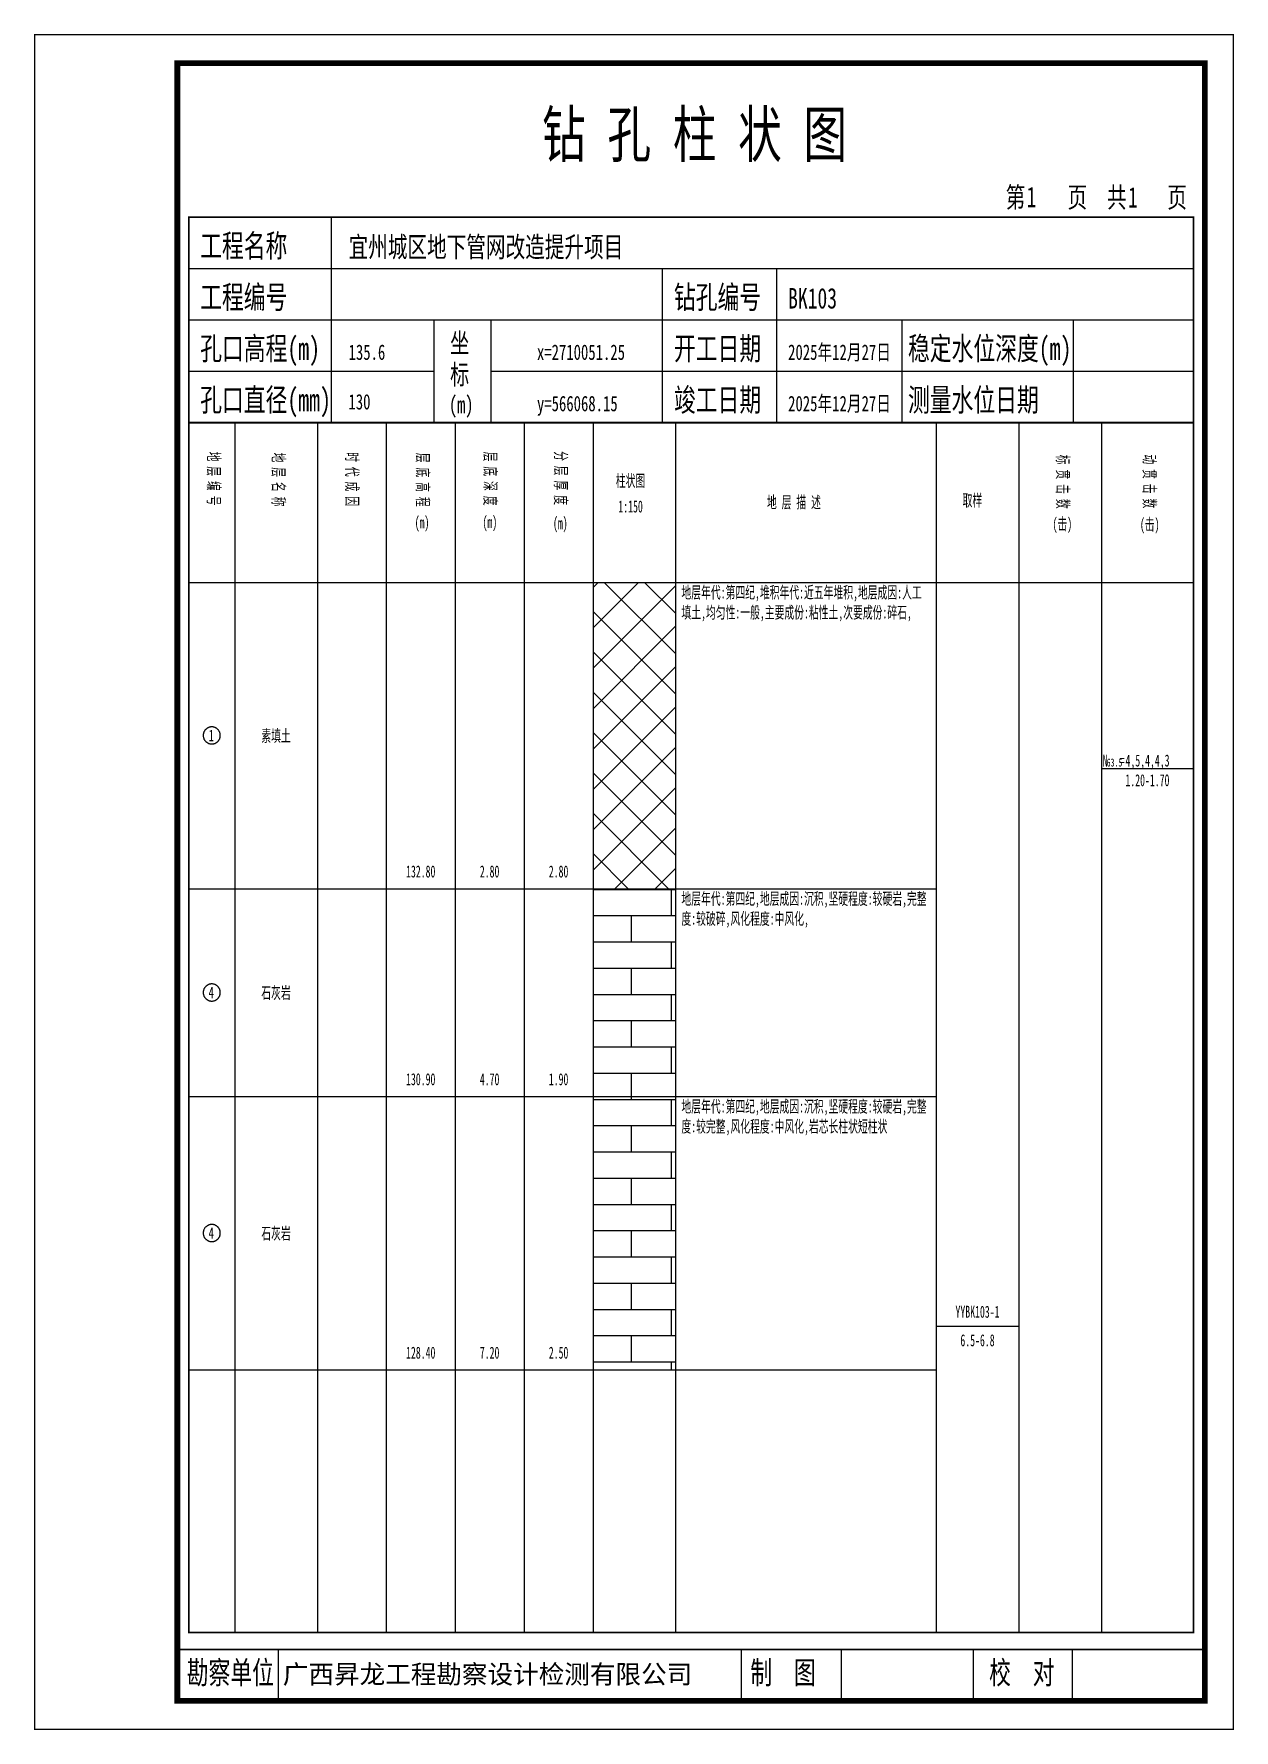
# Model space of a CAD drawing. Header units: millimetres. Extents: x 0 to 2711117, y 0 to 567555.
# Drawn here: x 1113.3 to 1323.6, y -0.1 to 297.1 of the extents above; entities that cross this region are included whole.
import ezdxf
from ezdxf.enums import TextEntityAlignment as Align

# ---------------------------------------------------------------- set-up
doc = ezdxf.new("R2010")
doc.units = ezdxf.units.MM
doc.layers.add('GICAD_POU_TEXTS', color=7, linetype='Continuous')
doc.layers.add('勘察点图例', color=7, linetype='Continuous')
doc.styles.add('HEAD_FONT', font='simfang.ttf', dxfattribs={"width": 0.6})
doc.styles.add('HEAD_FONT2', font='simfang.ttf', dxfattribs={"width": 0.6})
doc.styles.add('HT', font='simhei.ttf')
doc.styles.add('LZ_FONT', font='simfang.ttf', dxfattribs={"width": 0.7, "height": 8})
doc.styles.add('成果图图块', font='simfang.ttf', dxfattribs={"height": 2.5})
doc.styles.add('成果图表体', font='simfang.ttf', dxfattribs={"width": 0.6, "height": 2.1})
pattern_1 = [(0, (0, 0), (0, 4.6), []), (90, (0, 0), (-7, 4.6), [4.6, -4.6])]

# ---------------------------------------------------------------- blocks, each defined once
blk = doc.blocks.new('BK103')
for p, q in [((52, 229), (52, 265)), ((27, 256), (203, 256)), ((110, 229), (110, 256)), ((130, 229), (130, 256)), ((27, 247), (203, 247)), ((70, 229), (70, 247)), ((80, 229), (80, 247)), ((152, 229), (152, 247)), ((182, 229), (182, 247)), ((27, 238), (70, 238)), ((80, 238), (203, 238)), ((27, 229), (35.05, 229)), ((35.05, 229), (35.05, 17)), ((35.05, 229), (49.53, 229)), ((49.53, 229), (49.53, 17)), ((49.53, 229), (61.6, 229)), ((61.6, 229), (61.6, 17)), ((61.6, 229), (73.68, 229)), ((73.68, 229), (73.68, 17)), ((73.68, 229), (85.75, 229)), ((85.75, 229), (85.75, 17)), ((85.75, 229), (97.82, 229)), ((97.82, 229), (97.82, 17)), ((97.82, 229), (112.3, 229)), ((112.3, 229), (112.3, 17)), ((112.3, 229), (157.93, 229)), ((157.93, 229), (157.93, 17)), ((157.93, 229), (172.42, 229)), ((172.42, 229), (172.42, 17)), ((172.42, 229), (186.9, 229)), ((186.9, 229), (186.9, 17)), ((186.9, 229), (203, 229)), ((27, 201), (203, 201)), ((27, 17), (35.05, 17)), ((35.05, 17), (49.53, 17)), ((49.53, 17), (61.6, 17)), ((61.6, 17), (73.68, 17)), ((73.68, 17), (85.75, 17)), ((85.75, 17), (97.82, 17)), ((97.82, 17), (112.3, 17)), ((112.3, 17), (157.93, 17)), ((157.93, 17), (172.42, 17)), ((172.42, 17), (186.9, 17)), ((42.74, 4.95), (42.74, 13.95)), ((42.74, 4.95), (42.74, 13.95)), ((123.83, 4.95), (123.83, 13.95)), ((141.38, 4.95), (141.38, 13.95)), ((164.48, 4.95), (164.48, 13.95)), ((181.84, 4.95), (181.84, 13.95)), ((181.84, 4.95), (181.84, 13.95))]:
    blk.add_line(p, q)
for points, const_width in [([(0, 0), (210, 0), (210, 297), (0, 297)], 0.25), ([(25, 5), (205, 5), (205, 292), (25, 292)], 1), ([(27, 265), (203, 265), (203, 17), (27, 17)], 0.3)]:
    blk.add_lwpolyline(points, close=True, dxfattribs=dict(const_width=const_width))
at = {"const_width": 0.3}
for points in [[(27, 229), (203, 229)], [(25, 14), (205, 14)]]:
    blk.add_lwpolyline(points, dxfattribs=at)
at = {"style": 'LZ_FONT', "width": 0.7}
for s, height, p in [('钻 孔 柱 状 图', 8, (88.9, 275.54)), ('第', 3.6, (170.12, 266.7)), ('页', 3.6, (180.96, 266.7)), ('共', 3.6, (187.88, 266.7)), ('页', 3.6, (198.44, 266.7)), ('1', 3.6, (173.78, 266.75)), ('1', 3.6, (191.54, 266.7)), ('工程名称', 4, (29, 258)), ('宜州城区地下管网改造提升项目', 3.6, (55, 258)), ('工程编号', 4, (29, 249)), ('钻孔编号', 4, (112, 249)), ('BK103', 3.6, (132, 249)), ('孔口高程(m)', 4, (29, 240)), ('坐', 3.5, (72.79, 241.24)), ('开工日期', 4, (112, 240)), ('稳定水位深度(m)', 4, (153, 240)), ('135.6', 2.7, (55, 240)), ('x=2710051.25', 2.7, (88, 240)), ('2025年12月27日', 2.7, (132, 240)), ('标', 3.5, (72.79, 235.7)), ('孔口直径(mm)', 4, (29, 231)), ('竣工日期', 4, (112, 231)), ('测量水位日期', 4, (153, 231)), ('130', 2.7, (54.98, 231.31)), ('(m) ', 3, (72.59, 230.65)), ('y=566068.15', 2.7, (88, 231)), ('2025年12月27日', 2.7, (132, 231)), ('勘察单位', 4, (26.65, 7.95)), ('制  图', 4, (125.4, 7.95)), ('校  对', 4, (167.22, 7.95))]:
    blk.add_text(s, height=height, dxfattribs=at).set_placement(p)
at = {"style": 'HT'}
blk.add_text('广西昇龙工程勘察设计检测有限公司', height=3.2865, dxfattribs=at).set_placement((43.48, 8.02))
at = {"char_height": 2.1, "width": 22.806, "attachment_point": 1, "rotation": 270, "style": 'HEAD_FONT'}
for s, insert in [('地 层 编 号', (32.46, 223.92)), ('地 层 名 称', (43.79, 223.76)), ('时 代 成 因', (56.67, 223.83)), ('层 底 高 程', (69.07, 223.71)), ('层 底 深 度', (80.9, 223.91)), ('分 层 厚 度', (93.26, 224.01)), ('标 贯 击 数', (181.21, 223.37)), ('动 贯 击 数', (196.38, 223.43))]:
    blk.add_mtext(s, dxfattribs=dict(at, insert=insert))
at = {"char_height": 2.1, "attachment_point": 1}
for s, insert, width, style in [('柱状图', (101.82, 219.87), 7.855, 'HEAD_FONT2'), ('1:150', (102.26, 215.36), 6.9223, 'HEAD_FONT2'), ('地 层 描 述', (128.29, 216.11), 22.0781, 'HEAD_FONT2'), ('取样', (162.58, 216.44), 7.855, 'HEAD_FONT2'), ('(m)', (66.58, 212.56), 4.7944, 'HEAD_FONT'), ('(m)', (78.47, 212.61), 4.7944, 'HEAD_FONT'), ('(m)', (90.81, 212.43), 4.7944, 'HEAD_FONT'), ('(击)', (178.33, 212.31), 7.855, 'HEAD_FONT2'), ('(击)', (193.64, 212.22), 7.855, 'HEAD_FONT2')]:
    blk.add_mtext(s, dxfattribs=dict(at, insert=insert, width=width, style=style))
blk = doc.blocks.new('BK103_0')
at = {"color": 7}
blk.add_polyline3d([(-1.5, 0.02, 0), (-1.5, -0.06, 0), (-1.49, -0.13, 0), (-1.48, -0.2, 0), (-1.47, -0.28, 0), (-1.46, -0.35, 0), (-1.44, -0.42, 0), (-1.41, -0.49, 0), (-1.39, -0.56, 0), (-1.36, -0.63, 0), (-1.32, -0.69, 0), (-1.29, -0.76, 0), (-1.25, -0.82, 0), (-1.2, -0.88, 0), (-1.16, -0.94, 0), (-1.11, -0.99, 0), (-1.06, -1.04, 0), (-1.01, -1.1, 0), (-0.95, -1.14, 0), (-0.89, -1.19, 0), (-0.83, -1.23, 0), (-0.77, -1.27, 0), (-0.71, -1.31, 0), (-0.64, -1.34, 0), (-0.57, -1.37, 0), (-0.51, -1.4, 0), (-0.44, -1.42, 0), (-0.36, -1.44, 0), (-0.29, -1.46, 0), (-0.22, -1.47, 0), (-0.15, -1.48, 0), (-0.07, -1.48, 0), (0, -1.48, 0), (0.07, -1.48, 0), (0.15, -1.48, 0), (0.22, -1.47, 0), (0.29, -1.46, 0), (0.36, -1.44, 0), (0.44, -1.42, 0), (0.51, -1.4, 0), (0.57, -1.37, 0), (0.64, -1.34, 0), (0.71, -1.31, 0), (0.77, -1.27, 0), (0.83, -1.23, 0), (0.89, -1.19, 0), (0.95, -1.14, 0), (1.01, -1.1, 0), (1.06, -1.04, 0), (1.11, -0.99, 0), (1.16, -0.94, 0), (1.2, -0.88, 0), (1.25, -0.82, 0), (1.29, -0.76, 0), (1.32, -0.69, 0), (1.36, -0.63, 0), (1.39, -0.56, 0), (1.41, -0.49, 0), (1.44, -0.42, 0), (1.46, -0.35, 0), (1.47, -0.28, 0), (1.48, -0.2, 0), (1.49, -0.13, 0), (1.5, -0.06, 0), (1.5, 0.02, 0), (1.5, 0.09, 0), (1.49, 0.16, 0), (1.48, 0.24, 0), (1.47, 0.31, 0), (1.46, 0.38, 0), (1.44, 0.45, 0), (1.41, 0.52, 0), (1.39, 0.59, 0), (1.36, 0.66, 0), (1.32, 0.72, 0), (1.29, 0.79, 0), (1.25, 0.85, 0), (1.2, 0.91, 0), (1.16, 0.97, 0), (1.11, 1.02, 0), (1.06, 1.08, 0), (1.01, 1.13, 0), (0.95, 1.18, 0), (0.89, 1.22, 0), (0.83, 1.26, 0), (0.77, 1.3, 0), (0.71, 1.34, 0), (0.64, 1.37, 0), (0.57, 1.4, 0), (0.51, 1.43, 0), (0.44, 1.45, 0), (0.36, 1.47, 0), (0.29, 1.49, 0), (0.22, 1.5, 0), (0.15, 1.51, 0), (0.07, 1.51, 0), (0, 1.52, 0), (-0.07, 1.51, 0), (-0.15, 1.51, 0), (-0.22, 1.5, 0), (-0.29, 1.49, 0), (-0.36, 1.47, 0), (-0.44, 1.45, 0), (-0.51, 1.43, 0), (-0.57, 1.4, 0), (-0.64, 1.37, 0), (-0.71, 1.34, 0), (-0.77, 1.3, 0), (-0.83, 1.26, 0), (-0.89, 1.22, 0), (-0.95, 1.18, 0), (-1.01, 1.13, 0), (-1.06, 1.08, 0), (-1.11, 1.02, 0), (-1.16, 0.97, 0), (-1.2, 0.91, 0), (-1.25, 0.85, 0), (-1.29, 0.79, 0), (-1.32, 0.72, 0), (-1.36, 0.66, 0), (-1.39, 0.59, 0), (-1.41, 0.52, 0), (-1.44, 0.45, 0), (-1.46, 0.38, 0), (-1.47, 0.31, 0), (-1.48, 0.24, 0), (-1.49, 0.16, 0), (-1.5, 0.09, 0), (-1.5, 0.02, 0)], dxfattribs=at)
at = {"layer": 'GICAD_POU_TEXTS', "color": 7, "style": '成果图图块', "width": 0.7}
blk.add_text('1', height=2, dxfattribs=at).set_placement((-0.09, -0.99), align=Align.CENTER)
blk = doc.blocks.new('BK103_1')
at = {"color": 7}
blk.add_polyline3d([(-1.5, 0.02, 0), (-1.5, -0.06, 0), (-1.49, -0.13, 0), (-1.48, -0.2, 0), (-1.47, -0.28, 0), (-1.46, -0.35, 0), (-1.44, -0.42, 0), (-1.41, -0.49, 0), (-1.39, -0.56, 0), (-1.36, -0.63, 0), (-1.32, -0.69, 0), (-1.29, -0.76, 0), (-1.25, -0.82, 0), (-1.2, -0.88, 0), (-1.16, -0.94, 0), (-1.11, -0.99, 0), (-1.06, -1.04, 0), (-1.01, -1.1, 0), (-0.95, -1.14, 0), (-0.89, -1.19, 0), (-0.83, -1.23, 0), (-0.77, -1.27, 0), (-0.71, -1.31, 0), (-0.64, -1.34, 0), (-0.57, -1.37, 0), (-0.51, -1.4, 0), (-0.44, -1.42, 0), (-0.36, -1.44, 0), (-0.29, -1.46, 0), (-0.22, -1.47, 0), (-0.15, -1.48, 0), (-0.07, -1.48, 0), (0, -1.48, 0), (0.07, -1.48, 0), (0.15, -1.48, 0), (0.22, -1.47, 0), (0.29, -1.46, 0), (0.36, -1.44, 0), (0.44, -1.42, 0), (0.51, -1.4, 0), (0.57, -1.37, 0), (0.64, -1.34, 0), (0.71, -1.31, 0), (0.77, -1.27, 0), (0.83, -1.23, 0), (0.89, -1.19, 0), (0.95, -1.14, 0), (1.01, -1.1, 0), (1.06, -1.04, 0), (1.11, -0.99, 0), (1.16, -0.94, 0), (1.2, -0.88, 0), (1.25, -0.82, 0), (1.29, -0.76, 0), (1.32, -0.69, 0), (1.36, -0.63, 0), (1.39, -0.56, 0), (1.41, -0.49, 0), (1.44, -0.42, 0), (1.46, -0.35, 0), (1.47, -0.28, 0), (1.48, -0.2, 0), (1.49, -0.13, 0), (1.5, -0.06, 0), (1.5, 0.02, 0), (1.5, 0.09, 0), (1.49, 0.16, 0), (1.48, 0.24, 0), (1.47, 0.31, 0), (1.46, 0.38, 0), (1.44, 0.45, 0), (1.41, 0.52, 0), (1.39, 0.59, 0), (1.36, 0.66, 0), (1.32, 0.72, 0), (1.29, 0.79, 0), (1.25, 0.85, 0), (1.2, 0.91, 0), (1.16, 0.97, 0), (1.11, 1.02, 0), (1.06, 1.08, 0), (1.01, 1.13, 0), (0.95, 1.18, 0), (0.89, 1.22, 0), (0.83, 1.26, 0), (0.77, 1.3, 0), (0.71, 1.34, 0), (0.64, 1.37, 0), (0.57, 1.4, 0), (0.51, 1.43, 0), (0.44, 1.45, 0), (0.36, 1.47, 0), (0.29, 1.49, 0), (0.22, 1.5, 0), (0.15, 1.51, 0), (0.07, 1.51, 0), (0, 1.52, 0), (-0.07, 1.51, 0), (-0.15, 1.51, 0), (-0.22, 1.5, 0), (-0.29, 1.49, 0), (-0.36, 1.47, 0), (-0.44, 1.45, 0), (-0.51, 1.43, 0), (-0.57, 1.4, 0), (-0.64, 1.37, 0), (-0.71, 1.34, 0), (-0.77, 1.3, 0), (-0.83, 1.26, 0), (-0.89, 1.22, 0), (-0.95, 1.18, 0), (-1.01, 1.13, 0), (-1.06, 1.08, 0), (-1.11, 1.02, 0), (-1.16, 0.97, 0), (-1.2, 0.91, 0), (-1.25, 0.85, 0), (-1.29, 0.79, 0), (-1.32, 0.72, 0), (-1.36, 0.66, 0), (-1.39, 0.59, 0), (-1.41, 0.52, 0), (-1.44, 0.45, 0), (-1.46, 0.38, 0), (-1.47, 0.31, 0), (-1.48, 0.24, 0), (-1.49, 0.16, 0), (-1.5, 0.09, 0), (-1.5, 0.02, 0)], dxfattribs=at)
at = {"layer": 'GICAD_POU_TEXTS', "color": 7, "style": '成果图图块', "width": 0.7}
blk.add_text('4', height=2, dxfattribs=at).set_placement((-0.09, -0.99), align=Align.CENTER)
blk = doc.blocks.new('BK103_2')
at = {"color": 7}
blk.add_polyline3d([(-1.5, 0.02, 0), (-1.5, -0.06, 0), (-1.49, -0.13, 0), (-1.48, -0.2, 0), (-1.47, -0.28, 0), (-1.46, -0.35, 0), (-1.44, -0.42, 0), (-1.41, -0.49, 0), (-1.39, -0.56, 0), (-1.36, -0.63, 0), (-1.32, -0.69, 0), (-1.29, -0.76, 0), (-1.25, -0.82, 0), (-1.2, -0.88, 0), (-1.16, -0.94, 0), (-1.11, -0.99, 0), (-1.06, -1.04, 0), (-1.01, -1.1, 0), (-0.95, -1.14, 0), (-0.89, -1.19, 0), (-0.83, -1.23, 0), (-0.77, -1.27, 0), (-0.71, -1.31, 0), (-0.64, -1.34, 0), (-0.57, -1.37, 0), (-0.51, -1.4, 0), (-0.44, -1.42, 0), (-0.36, -1.44, 0), (-0.29, -1.46, 0), (-0.22, -1.47, 0), (-0.15, -1.48, 0), (-0.07, -1.48, 0), (0, -1.48, 0), (0.07, -1.48, 0), (0.15, -1.48, 0), (0.22, -1.47, 0), (0.29, -1.46, 0), (0.36, -1.44, 0), (0.44, -1.42, 0), (0.51, -1.4, 0), (0.57, -1.37, 0), (0.64, -1.34, 0), (0.71, -1.31, 0), (0.77, -1.27, 0), (0.83, -1.23, 0), (0.89, -1.19, 0), (0.95, -1.14, 0), (1.01, -1.1, 0), (1.06, -1.04, 0), (1.11, -0.99, 0), (1.16, -0.94, 0), (1.2, -0.88, 0), (1.25, -0.82, 0), (1.29, -0.76, 0), (1.32, -0.69, 0), (1.36, -0.63, 0), (1.39, -0.56, 0), (1.41, -0.49, 0), (1.44, -0.42, 0), (1.46, -0.35, 0), (1.47, -0.28, 0), (1.48, -0.2, 0), (1.49, -0.13, 0), (1.5, -0.06, 0), (1.5, 0.02, 0), (1.5, 0.09, 0), (1.49, 0.16, 0), (1.48, 0.24, 0), (1.47, 0.31, 0), (1.46, 0.38, 0), (1.44, 0.45, 0), (1.41, 0.52, 0), (1.39, 0.59, 0), (1.36, 0.66, 0), (1.32, 0.72, 0), (1.29, 0.79, 0), (1.25, 0.85, 0), (1.2, 0.91, 0), (1.16, 0.97, 0), (1.11, 1.02, 0), (1.06, 1.08, 0), (1.01, 1.13, 0), (0.95, 1.18, 0), (0.89, 1.22, 0), (0.83, 1.26, 0), (0.77, 1.3, 0), (0.71, 1.34, 0), (0.64, 1.37, 0), (0.57, 1.4, 0), (0.51, 1.43, 0), (0.44, 1.45, 0), (0.36, 1.47, 0), (0.29, 1.49, 0), (0.22, 1.5, 0), (0.15, 1.51, 0), (0.07, 1.51, 0), (0, 1.52, 0), (-0.07, 1.51, 0), (-0.15, 1.51, 0), (-0.22, 1.5, 0), (-0.29, 1.49, 0), (-0.36, 1.47, 0), (-0.44, 1.45, 0), (-0.51, 1.43, 0), (-0.57, 1.4, 0), (-0.64, 1.37, 0), (-0.71, 1.34, 0), (-0.77, 1.3, 0), (-0.83, 1.26, 0), (-0.89, 1.22, 0), (-0.95, 1.18, 0), (-1.01, 1.13, 0), (-1.06, 1.08, 0), (-1.11, 1.02, 0), (-1.16, 0.97, 0), (-1.2, 0.91, 0), (-1.25, 0.85, 0), (-1.29, 0.79, 0), (-1.32, 0.72, 0), (-1.36, 0.66, 0), (-1.39, 0.59, 0), (-1.41, 0.52, 0), (-1.44, 0.45, 0), (-1.46, 0.38, 0), (-1.47, 0.31, 0), (-1.48, 0.24, 0), (-1.49, 0.16, 0), (-1.5, 0.09, 0), (-1.5, 0.02, 0)], dxfattribs=at)
at = {"layer": 'GICAD_POU_TEXTS', "color": 7, "style": '成果图图块', "width": 0.7}
blk.add_text('4', height=2, dxfattribs=at).set_placement((-0.09, -0.99), align=Align.CENTER)

msp = doc.modelspace()

# ---------------------------------------------------------------- hatches: boundary and pattern name
at = {"layer": '勘察点图例'}
h = msp.add_hatch(dxfattribs=at)
h.set_pattern_fill('GKSTT', color=256, scale=0.5, style=0, pattern_type=2)
h.set_pattern_definition([(45, (0, 0), (-3.535534, 3.535534), []), (135, (0, 0), (-3.535534, -3.535534), [])])
h.paths.add_polyline_path([(1211.25, 147.33), (1225.74, 147.33), (1225.74, 201), (1211.25, 201)])
h = msp.add_hatch(dxfattribs=at)
h.set_pattern_fill('GKSHY', color=256, scale=0.5, style=0, pattern_type=2)
h.set_pattern_definition(pattern_1)
h.paths.add_polyline_path([(1211.25, 110.92), (1225.74, 110.92), (1225.74, 147.33), (1211.25, 147.33)])
h = msp.add_hatch(dxfattribs=at)
h.set_pattern_fill('GKSHY', color=256, scale=0.5, style=0, pattern_type=2)
h.set_pattern_definition(pattern_1)
h.paths.add_polyline_path([(1211.25, 63), (1225.74, 63), (1225.74, 110.92), (1211.25, 110.92)])

# ---------------------------------------------------------------- linework, layer by layer
for p, q in [((1300.34, 168.42), (1316.43, 168.42)), ((1140.43, 147.33), (1225.74, 147.33)), ((1225.74, 147.33), (1271.37, 147.33)), ((1140.43, 110.92), (1225.74, 110.92)), ((1225.74, 110.92), (1271.37, 110.92)), ((1271.37, 70.67), (1285.85, 70.67)), ((1140.43, 63), (1225.74, 63)), ((1225.74, 63), (1271.37, 63))]:
    msp.add_line(p, q, dxfattribs=at)

# ---------------------------------------------------------------- block references
for name, p in [('BK103', (1113.43, 0)), ('BK103_0', (1144.46, 174.17)), ('BK103_1', (1144.46, 129.12)), ('BK103_2', (1144.46, 86.96))]:
    msp.add_blockref(name, p, dxfattribs=at)

# ---------------------------------------------------------------- texts
at = {"layer": '勘察点图例', "style": '成果图表体', "width": 0.6}
for s, p in [('素填土', (1155.72, 174.17)), ('1.20-1.70', (1308.38, 166.32)), ('132.80', (1181.07, 150.33)), ('2.80', (1193.14, 150.33)), ('2.80', (1205.22, 150.33)), ('石灰岩', (1155.72, 129.12)), ('130.90', (1181.07, 113.92)), ('4.70', (1193.14, 113.92)), ('1.90', (1205.22, 113.92)), ('石灰岩', (1155.72, 86.96)), ('YYBK103-1', (1278.61, 73.17)), ('6.5-6.8', (1278.61, 68.17)), ('128.40', (1181.07, 66)), ('7.20', (1193.14, 66)), ('2.50', (1205.22, 66))]:
    msp.add_text(s, height=2.1, dxfattribs=at).set_placement(p, align=Align.MIDDLE)
for s, height, p in [('N', 2.1, (1300.54, 168.74)), ('63.5', 1.4, (1301.24, 168.74)), ('=', 2.1, (1303.54, 168.74))]:
    msp.add_text(s, height=height, dxfattribs=at).set_placement(p)
at = {"layer": '勘察点图例', "char_height": 2.1, "attachment_point": 1, "style": '成果图表体'}
for s, insert, width in [('地层年代:第四纪,堆积年代:近五年堆积,地层成因:人工填土,均匀性:一般,主要成份:粘性土,次要成份:碎石,', (1226.74, 200.3), 43.6296), ('4,5,4,4,3', (1304.54, 170.84), 4), ('地层年代:第四纪,地层成因:沉积,坚硬程度:较硬岩,完整度:较破碎,风化程度:中风化,', (1226.74, 146.63), 43.6296), ('地层年代:第四纪,地层成因:沉积,坚硬程度:较硬岩,完整度:较完整,风化程度:中风化,岩芯长柱状短柱状', (1226.74, 110.22), 43.6296)]:
    msp.add_mtext(s, dxfattribs=dict(at, insert=insert, width=width))

doc.saveas('drawing.dxf')
